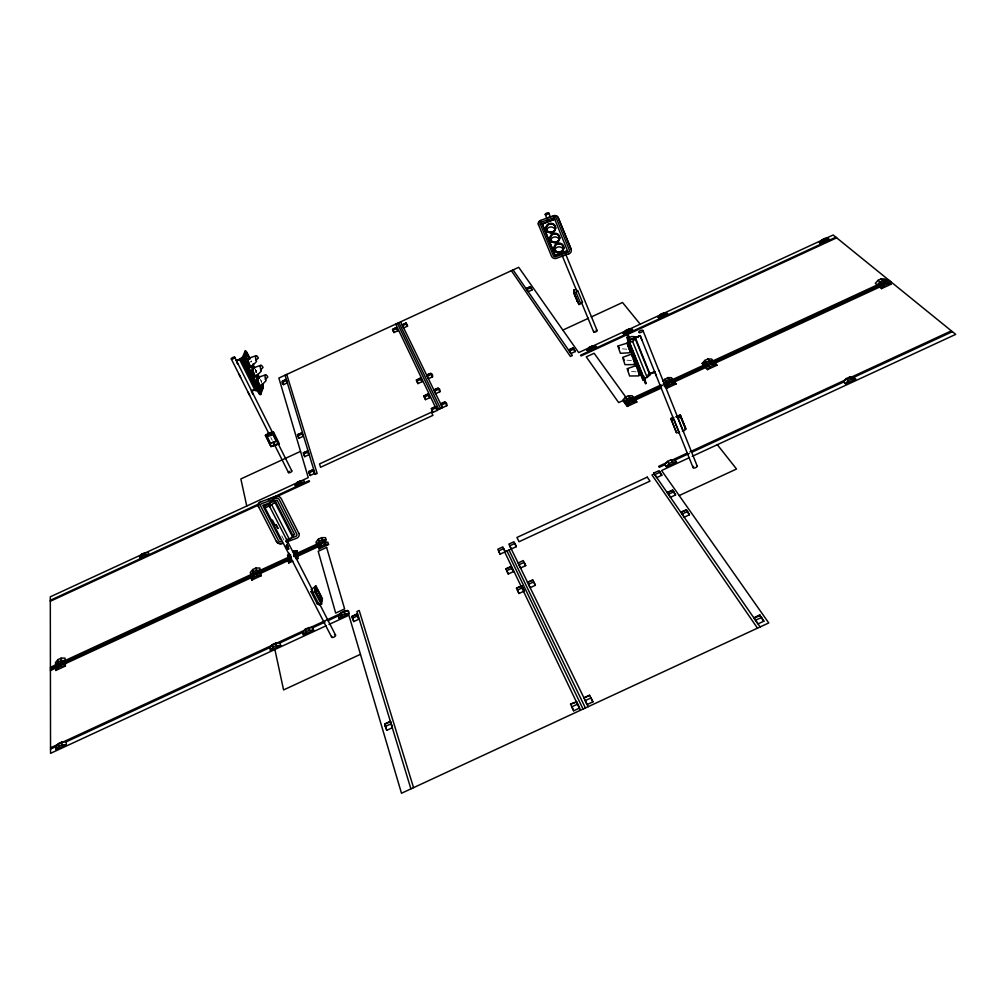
<?xml version="1.0" encoding="UTF-8"?>
<svg xmlns="http://www.w3.org/2000/svg" width="1006" height="1006" viewBox="0 0 1006 1006"><rect width="100%" height="100%" fill="white"/><g stroke="black" fill="none" stroke-linecap="round" stroke-linejoin="round"><path stroke-width="0.75" stroke-dasharray="5 3.75" d="M622.324 348.843L626.801 349.22M626.939 360.186L631.403 360.55M631.529 371.465L635.981 371.843M281.806 535.871L283.931 540.008M270.853 437.522L272.261 440.326M255.348 369.378L256.706 372.107A4.753 1.559 71.1 0 0 255.738 369.856M255.046 369.378L256.543 372.17M260.453 379.451A4.552 1.496 71.2 0 1 261.51 382.368A4.741 1.559 71.2 0 0 260.818 380.079M255.7 369.944A4.565 1.496 71.1 0 1 256.568 372.107M250.28 361.368A4.766 1.572 71 0 1 250.582 362.122M255.348 371.679A4.753 1.572 71.1 0 1 255.612 372.459M251.311 361.016A4.766 1.572 71 0 1 251.613 361.783M251.261 361.079A4.577 1.509 71 0 1 251.55 361.808"/><path stroke-width="1.5" d="M321.392 602.883L321.731 598.822L322.448 598.671L315.985 586.02L315.368 586.234L314.727 591.603L321.228 604.292L322.448 598.671M319.921 599.928L320.574 595.866L316.802 588.472L316.123 592.521L319.292 598.696M320.122 599.853L316.337 592.446L316.802 588.472M314.828 591.78L315.368 586.234M321.845 604.078L315.343 591.39L315.985 586.02M577.532 301.448L577.821 302.051L577.431 301.046M636.433 365.518L627.367 368.636L627.606 370.133L629.618 375.993L638.823 375.917L638.785 374.974M292.645 537.028L292.872 535.456L275.254 500.95L275.003 502.484L292.645 537.028L289.552 539.631L285.867 540.951M287.301 543.165L287.791 539.078M286.773 539.442L286.37 542.121L286.861 539.593M269.683 507.099L270.237 503.063L269.206 503.44L268.765 506.056M631.869 354.024L622.752 357.319L622.84 358.237L625.003 364.675L634.321 364.6L634.208 363.682M269.57 506.999L270.237 503.063M264.565 504.823L264.301 506.358L331.703 637.238M627.254 343.084L618.112 345.951L618.338 347.422L620.362 353.295L629.693 352.779M321.505 600.205L321.027 599.501M321.002 599.35L321.203 598.947M274.135 443.306L273.758 444.275L274.349 443.696M274.537 444.199L274.198 443.596M526.339 288.546L530.288 286.723L532.136 289.891L528.175 291.715L526.339 288.546L530.288 286.723M658.93 370.774L642.947 330.484M649.033 373.817L654.768 371.755L649.122 374.295M640.055 335.979L630.209 339.688L640.306 335.74M255.511 389.9L251.726 390.781L252.896 394.264L251.475 390.68L255.662 389.46M249.651 395.358L248.067 392.202M278.75 444.074L273.255 432.681L265.496 435.233L271.004 446.601L278.75 444.074L273.167 432.894L273.469 431.989L271.633 431.788A1.874 0.717 -26.5 0 1 269.897 432.869A1.874 0.717 -26.5 0 1 268.501 432.857L265.747 435.334L271.268 446.274M276.197 441.32L270.463 443.193L276.197 441.32L272.966 434.743L267.206 436.717L270.463 443.193M271.004 446.601L265.496 435.233M240.648 377.439L239.051 374.27M243.1 358.224L236.498 360.462L237.693 363.983L236.272 360.425L242.999 358.073M236.498 360.462L242.936 358.652M261.56 384.808L262.579 384.455L260.403 390.58L259.385 390.932L260.68 387.247M260.403 390.58L245.25 360.286L247.526 354.301L246.508 354.653L244.219 360.638L259.385 390.932M246.042 355.47L244.345 359.922L258.806 388.819M240.019 360.349L241.943 360.739L257.108 390.994L255.159 390.554L240.019 360.349L240.811 358.287L243.653 356.287M392.365 727.728L390.403 721.289L384.845 723.867L385.285 726.495L386.769 730.318L392.365 727.728L390.403 721.289M568.843 349.937L573.143 347.95L575.269 351.547L570.955 353.546L568.843 349.937L573.143 347.95M141.871 554.13L139.608 556.846L139.809 558.934L142.072 556.205L145.04 554.834L148.737 554.809L148.523 552.734L144.826 552.759L141.871 554.13L142.072 556.205M57.895 659.634L55.519 662.501L55.531 664.979L57.908 662.099L61.077 660.64L65.063 660.565L65.025 658.1L61.052 658.176L57.895 659.634L57.908 662.099M58.172 665.104L55.783 667.984L55.795 670.474L65.39 666.047L65.352 663.558L61.353 663.633L58.172 665.104L58.197 667.594L55.795 670.474M58.524 743.535L55.996 746.578L56.009 749.457L66.308 744.692L66.258 741.824L61.932 741.963L58.524 743.535L58.549 746.402L56.009 749.457M295.135 484.967L297.436 482.226L300.392 480.855L304.026 480.855L304.592 482.779L300.945 482.779L297.977 484.15L295.663 486.891L295.135 484.967L297.675 483.798M252.77 569.509L250.318 572.401L250.796 574.665L253.235 571.76L256.404 570.301L260.315 570.264L259.825 568.013L255.926 568.05L252.77 569.509L253.235 571.76M253.713 574.916L251.249 577.834L251.726 580.122L261.296 575.696L260.805 573.42L256.882 573.458L253.713 574.916L254.191 577.205L251.726 580.122M289.162 553.262L287.527 555.199L288.081 557.425L290.545 554.507M288.156 560.732L290.621 557.814L291.187 560.053L288.709 562.983L288.156 560.732L290.885 559.474M272.412 644.595L269.809 647.675L270.363 650.304L280.636 645.55L280.045 642.935L275.807 643.023L272.412 644.595L272.966 647.223L270.363 650.304M318.462 539.128L315.997 542.033L316.613 544.221L319.078 541.316L322.247 539.845L326.133 539.82L325.491 537.644L321.606 537.669L318.462 539.128L319.078 541.316M320.826 543.73L318.349 546.66L318.977 548.874L328.547 544.447L327.893 542.247L323.995 542.272L320.826 543.73L321.467 545.944L318.977 548.874M305.283 629.203L302.668 632.296L303.309 634.887L313.57 630.133L312.916 627.555L308.691 627.631L305.283 629.203L305.925 631.793L303.309 634.887M340.908 612.742L338.28 615.835L338.997 618.376L349.271 613.622L348.516 611.095L344.304 611.17L340.908 612.742L341.638 615.282L338.997 618.376M586.951 350.088L589.353 347.309L592.295 345.938L595.829 345.989L597.011 347.611L593.477 347.573L590.522 348.931L588.12 351.723L586.951 350.088L589.491 348.919M623.242 333.313L625.657 330.521L628.599 329.163L632.12 329.214L633.39 330.798L629.857 330.748L626.901 332.118L624.487 334.91L623.242 333.313L625.782 332.143M658.125 317.192L660.552 314.4L663.495 313.042L667.003 313.092L668.336 314.639L664.828 314.589L661.873 315.959L659.446 318.751L658.125 317.192L660.665 316.022M661.068 384.908L624.135 401.998L626.713 399.042L629.857 397.584L633.617 397.609L632.271 395.76L628.511 395.735L625.367 397.181L622.802 400.137L627.291 406.399L636.836 401.985L635.465 400.124L631.693 400.099L628.524 401.557L625.946 404.525L628.662 403.268M627.291 406.399L629.882 403.431L633.051 401.96L636.836 401.985M662.803 381.048L667.67 377.627L671.404 377.665L672.851 379.463L669.103 379.438L665.947 380.884L663.356 383.852L888.386 279.781M665.192 386.467L667.795 383.487L670.952 382.029L674.712 382.066L676.17 383.89L666.626 388.303L665.192 386.467L667.909 385.21M666.626 388.303L669.242 385.323L672.41 383.852L676.17 383.89M702.163 363.43L704.766 360.462L707.91 359.016L711.632 359.054L713.166 360.814L709.431 360.777L706.287 362.235L703.684 365.203L702.163 363.43L704.866 362.185M708.538 364.826L705.923 367.806L707.457 369.604L717.001 365.191L715.442 363.405L711.707 363.367L708.538 364.826L710.073 366.612L713.241 365.153L717.001 365.191M667.481 461.402L664.74 464.546L666.274 466.709L676.51 461.98L674.951 459.817L670.876 459.83L667.481 461.402L669.028 463.565L666.274 466.709M707.457 369.604L710.073 366.612M819.45 242.635L821.927 239.818L824.87 238.447L828.315 238.535L830 239.918L826.555 239.843L823.6 241.201L821.122 244.03L819.45 242.635L821.977 241.465M877.987 280.36L875.321 283.352L877.245 284.937L879.898 281.944L883.042 280.485L886.714 280.561L884.777 278.976L881.118 278.914L877.987 280.36L879.898 281.944M846.247 378.608L843.43 381.777L845.417 383.739L855.641 379.01L853.629 377.061L849.63 377.036L846.247 378.608L848.247 380.557L851.642 378.985L855.641 379.01M845.417 383.739L848.247 380.557M882.287 284.019L879.609 287.024L881.545 288.621L891.065 284.22L889.103 282.623L885.431 282.56L882.287 284.019L884.224 285.603L887.38 284.145L891.065 284.22M881.545 288.621L884.224 285.603M321.09 599.664L321.065 599.337M255.851 360.349L258.328 357.998A4.577 1.496 71 0 0 255.713 356.086A4.577 1.496 71 0 0 256.543 361.506L251.928 366.285A4.577 1.509 71 0 0 253.185 363.707M260.604 369.906L263.031 367.467A4.565 1.484 71.1 0 0 260.479 365.681A4.565 1.484 71.1 0 0 261.321 371.113L256.706 375.854A4.565 1.496 71.1 0 0 258.039 373.943M265.345 379.425L267.772 376.999A4.565 1.484 71.2 0 0 265.232 375.238A4.565 1.484 71.2 0 0 266.074 380.67L261.472 385.373A4.552 1.496 71.2 0 0 262.805 384.066M578.991 304.428L582.449 302.215L577.846 291.061A1.874 0.717 -22.6 0 1 577.016 290.193M574.325 293.186L579.066 304.667L573.797 293.375L577.846 291.061M273.858 443.533L274.21 444.287M647.16 377.439L649.863 375.012L649.423 372.698L634.937 336.746L631.718 336.52L628.75 337.601L629.618 342.48L644.192 378.507L647.16 377.439L632.611 341.386L635.352 338.984L634.937 336.746M351.937 616.515L357.205 613.974L358.802 619.231L353.76 621.57L352.452 618.262L351.937 616.515L357.205 613.974M269.394 505.968L275.003 502.484M682.395 431.134A2.226 1.019 -21.4 0 1 683.162 431.31L685.639 429.399L685.413 428.393M683.187 431.335L678.069 418.521L680.521 416.585L680.308 415.591L685.627 428.191M288.219 546.962L286.785 544.661M321.153 604.002L319.116 604.719L317.267 603.927L311.03 591.566A2.238 1.019 -27.5 0 0 312.376 590.044A2.238 1.019 -27.5 0 0 311.206 589.428L315.444 586.523M317.267 603.927L317.343 603.877A2.226 1.031 -27.6 0 0 318.21 603.21M288.232 546.849L286.861 544.674M50.413 670.662L58.511 666.714M548.735 217.359L547.842 217.686M297.575 434.605L302.001 432.844L303.083 436.378L298.933 438.302L297.575 434.605L298.933 438.302M297.877 434.743L302.001 432.844M416.308 380.029L420.445 378.118L422.118 381.664L417.968 383.588L416.409 380.255M430.832 373.264C420.181 379.652 433.573 368.485 432.53 376.797L428.38 378.709L427.236 376.269L431.373 374.358L432.53 376.797M417.779 379.627L420.445 378.118M297.927 435.787L302.064 433.875L301.712 432.693M300.53 451.38L240.862 478.944L246.772 506.018M562.857 330.081L588.435 318.261M591.277 316.953L622.525 302.504L640.206 324.184M438.138 388.077C427.261 394.566 440.98 383.173 439.886 391.724L435.661 393.673L434.491 391.158L438.704 389.221L439.886 391.724M423.815 395.962L428.028 394.012L429.751 397.672L425.525 399.634L423.891 396.175L428.028 394.012M303.322 452.851L307.836 451.015L308.968 454.712L304.73 456.674L303.322 452.851L307.836 451.015M303.686 454.083L307.924 452.134L307.547 450.902M444.992 401.96C433.875 408.537 447.909 396.917 446.777 405.695L436.906 410.259L395.698 324.108M431.297 408.562L435.585 406.587L437.359 410.347L433.058 412.322L431.373 408.75L435.585 406.587M308.729 471.562L313.331 469.639L314.513 473.512L310.175 475.511L308.729 471.562L310.175 475.511M569.61 351.044L573.91 349.044M310.1 471.135L313.331 469.639M309.106 472.845L313.432 470.846L313.042 469.563M50.3 600.305L259.385 503.666M267.923 499.718L309.169 480.654L309.433 481.522L272.412 498.624M835.885 237.202L580.537 355.231L581.053 355.973L836.652 237.831M50.313 601.286L259.598 504.547M294.305 552.068L297.022 550.81L297.6 553.023L293.702 553.048L293.136 550.835L297.022 550.81M624.21 400.023L618.665 402.589L586.259 356.891L594.106 353.257L626.072 397.483M50.413 667.343L290.96 556.092M293.513 554.91L326.133 539.82M50.413 668.462L291.212 557.085M294.066 555.777L325.403 541.278M624.739 402.84L889.266 280.485M50.413 669.455L291.438 557.978M294.293 556.658L321.392 544.133M625.267 403.582L660.854 387.121M665.129 385.147L890.046 281.127M63.453 664.551L253.198 576.79M258.907 574.149L288.86 560.292M295.99 556.997L321.077 545.403M625.87 404.425L628.725 403.104M633 401.13L661.495 387.951M664.35 386.631L667.192 385.311M672.901 382.67L708.526 366.197M714.222 363.568L882.375 285.792M888.072 283.151L890.926 281.843M58.197 667.594L61.379 666.123L65.39 666.047M321.467 545.944L324.649 544.472L328.547 544.447M254.191 577.205L257.373 575.734L261.296 575.696M288.709 562.983L292.809 561.084M50.526 747.81L347.472 610.378L347.812 611.51M668.6 461.741L658.653 466.344L659.332 467.325L665.029 464.684M671.442 460.421L687.073 453.19M689.915 451.883L951.374 330.861M50.539 749.105L56.223 746.477M66.182 741.862L269.583 647.726M279.542 643.111L303.724 631.919M312.25 627.97L325.051 622.048M327.906 620.727L340.833 614.653M674.988 460.082L689.211 453.492M692.053 452.172L844.273 381.727M852.799 377.778L952.38 331.678M669.028 463.565L672.436 461.993L676.51 461.98M58.549 746.402L61.957 744.83L66.308 744.692M305.925 631.793L309.345 630.209L313.57 630.133M341.638 615.282L345.045 613.698L349.271 613.622M272.966 647.223L276.386 645.638L280.636 645.55M653.661 473.072L659.068 470.695L660.112 472.179L661.797 475.26L656.78 477.586L653.661 473.072L760.121 626.939M326.133 625.782L50.539 753.343L50.3 596.822L308.264 477.599L278.876 378.042L518.719 267.307L578.689 352.603L833.169 234.989L955.7 334.369L692.241 456.322M328.987 624.462L348.919 615.244L401.482 793.256L768.735 622.94L661.583 470.519L689.45 457.617M654.24 473.914L651.989 474.958L757.48 628.159M655.095 474.505L660.112 472.179M500.12 554.168L497.794 549.238L502.811 546.924L505.163 551.829L503.654 548.622L498.624 550.948L500.12 554.168L516.317 546.66L514.795 543.466L509.765 545.793L511.274 548.999M588.233 706.64L508.885 544.108L513.915 541.781L516.317 546.66M352.452 618.262L357.495 615.923L356.967 614.188M672.725 490.199L667.179 492.6L672.725 490.199L675.567 494.939L670.436 497.316L667.607 492.575M505.88 568.868L511.086 566.617L505.88 568.868L508.294 573.998L513.437 571.609L511.891 568.315L506.747 570.691L508.294 573.998M668.688 494.135L673.819 491.758M525.685 565.636L520.53 568.025L518.983 564.731L524.113 562.354L525.685 565.636L523.17 560.568L518.153 563.046M679.188 495.556L736.53 469.01L717.328 444.715M360.45 654.315L283.579 689.927L274.877 649.511M532.765 579.997L527.534 582.411L532.765 579.997L535.368 585.278L530.112 587.718L528.515 584.323L533.758 581.896L535.368 585.278M516.468 588.17L521.812 585.907L516.468 588.17L518.995 593.502L524.252 591.063L522.655 587.667L517.411 590.107L518.995 593.502M686.482 509.866L680.785 512.268L686.482 509.866L689.437 514.758L684.193 517.185L681.251 512.28M682.382 513.915L687.626 511.488M384.644 724.358L390.215 721.78M385.285 726.495L390.869 723.918M759.593 615.068L753.771 617.759L758.021 623.896L763.868 621.18L759.593 615.068L763.868 621.18M754.487 618.049L760.322 615.332M570.54 704.125L576.627 701.886L570.54 704.125L573.684 710.789L579.557 708.061L577.683 704.087L571.823 706.803L573.684 710.789M589.629 695.272L583.794 697.975L589.629 695.272L592.886 701.886L587.014 704.602L585.14 700.629L591 697.913L592.886 701.886M755.896 620.073L761.731 617.37M407.543 326.145L406.487 323.919L402.614 325.705L403.67 327.943L407.543 326.145L406.022 322.964L402.262 325.051M392.466 329.339L396.326 327.554L397.835 330.748L393.962 332.546L392.591 329.641L396.326 327.554M403.557 324.46L406.022 322.964M282.221 381.299C293.299 377.652 277.719 380.255 283.466 384.632L287.351 382.846L286.094 379.514M282.535 382.343L286.408 380.545M526.981 289.476L530.942 287.653M640.105 336.218L640.231 335.539L641.778 339.764M568.906 253.764L556.469 258.303A3.798 3.508 -3.3 0 1 551.565 256.316L538.6 224.992A3.823 3.559 -2.7 0 1 540.8 220.364L553.325 215.8A3.835 3.571 -3.9 0 1 558.28 217.824L571.131 249.199M548.798 220.729L547.905 221.043L548.874 220.892M542.171 223.76L554.696 219.195L567.585 250.997L555.136 255.486L542.171 223.76L555.136 255.486M542.184 224.187L554.696 219.195M627.115 337.299L628.385 336.834L629.555 343.398L644.142 379.451L642.872 379.916L628.272 343.863L627.115 337.299L628.272 340.166M630.284 339.877L640.093 335.815M630.209 339.688L640.181 335.702M629.618 342.48L632.611 341.386M628.272 343.863L629.555 343.398M270.048 502.12L274.361 500.56M270.337 503.252L269.206 503.44M555.123 255.046L566.189 251.06M649.021 374.043L654.629 372.019L647.701 375.024M656.365 375.993L654.768 371.755M291.866 535.72L294.733 534.689L277.128 500.171L262.742 505.377L280.448 539.807M289.917 538.537L295.902 536.374A2.238 1.937 7.1 0 0 296.871 534.199L279.039 499.19A2.264 1.962 8.3 0 0 276.474 498.259L261.547 503.666A2.264 1.962 8.9 0 0 260.592 505.88L278.549 540.763A2.238 1.924 7.7 0 0 281.089 541.681L281.429 541.58M286.559 541.983L296.556 538.285A4.489 3.873 7.1 0 0 298.82 533.23M574.225 289.879L573.797 293.375M574.237 289.954L575.985 289.326M673.567 417.767L670.813 418.748L673.504 417.477M676.246 416.497L680.37 415.038L685.702 428.493M676.309 416.798L680.37 415.038M670.889 418.936L673.731 417.918M676.359 416.987L680.509 415.516M310.942 591.603L312.791 592.383L315.343 591.39M236.523 360.525L242.836 358.501M248.645 358.249L256.002 355.747M244.219 360.638L245.25 360.286M253.424 367.831L260.768 365.341M258.19 377.363L265.521 374.898M251.324 391.12L255.348 389.762M265.584 435.384L273.343 432.844M265.408 435.51L273.167 432.957M271.192 446.111L278.599 443.696L278.888 442.791L273.469 431.989M271.092 446.324L278.838 443.797M627.367 368.636L628.26 370.057M293.79 556.343L297.701 556.318L298.279 558.556L295.663 558.569M618.112 345.951L619.331 348.101M674.385 419.59A2.226 1.006 -21.5 0 0 674.171 419.904L671.304 419.854L671.09 418.861L676.032 431.587M670.75 418.446L676.447 432.643L679.302 432.706A2.226 1.019 -21.4 0 1 679.515 432.391M881.118 278.914L883.042 280.485M885.431 282.56L887.38 284.145M824.87 238.447L826.555 239.843M821.927 239.818L823.6 241.201M640.394 336.205L693.084 467.627M658.905 370.359L697.12 465.879M678.069 418.521L678.031 418.496A2.226 1.006 -21.5 0 0 677.704 418.37M849.63 377.036L851.642 378.985M639.967 375.313L640.055 374.509M635.377 364.009L635.566 363.669M636.66 365.492L636.471 365.832M632.258 352.528L629.429 345.863M707.91 359.016L709.431 360.777M711.707 363.367L713.241 365.153M627.392 342.581L627.342 343.524M704.766 360.462L706.287 362.235M663.495 313.042L664.828 314.589M660.552 314.4L661.873 315.959M667.67 377.627L669.103 379.438M670.952 382.029L672.41 383.852M628.599 329.163L629.857 330.748M664.526 379.086L665.947 380.884M667.795 383.487L669.242 385.323M625.657 330.521L626.901 332.118M321.417 599.06L321.669 600.167L321.555 599.325M592.295 345.938L593.477 347.573M628.511 395.735L629.857 397.584M631.693 400.099L633.051 401.96M670.876 459.83L672.436 461.993M589.353 347.309L590.522 348.931M625.367 397.181L626.713 399.042M628.524 401.557L629.882 403.431M530.187 287.087L532.136 289.891M572.955 348.227L575.269 351.547M659.446 471.889L661.797 475.26M672.285 490.236L675.567 494.939M686.004 509.853L689.437 514.758M513.085 269.91L572.339 355.546L570.402 356.438L511.362 270.702M641.3 375.062L637.766 365.643M632.196 354.275L631.881 354.489M630.586 352.326L631.051 352.515M634.975 363.267L635.251 363.895M639.552 374.597L640.143 374.961M639.841 375.213L639.3 374.031M630.36 351.886L630.649 352.515M260.856 501.717A4.527 3.936 8.9 0 0 258.643 506.873L276.348 541.379A4.489 3.861 7.7 0 0 282.271 543.504M268.828 504.924L312.552 590.233M319.719 604.216L335.488 634.987M312.791 592.383L319.116 604.719M272.349 519.976L275.179 525.484M316.601 588.548L321.832 598.998M271.859 505.075L289.552 539.631M298.807 533.343L281.252 498.674A4.527 3.949 8.3 0 0 275.254 496.499L260.843 501.831A4.527 3.936 8.9 0 0 258.617 506.974M234.7 357.218L272.048 431.574M276.99 441.395L291.79 470.858M231.305 358.966L268.728 433.322M274.387 444.539L288.508 472.594M249.878 358.425L247.149 352.943A3.81 1.258 70.9 0 0 244.911 351.446L242.446 357.482A3.835 1.27 70.9 0 0 243.389 362.424L258.58 392.742A3.798 1.258 71.3 0 0 260.793 394.151L263.132 387.951A3.772 1.245 71.2 0 0 262.553 383.94M253.298 365.266L254.656 368.007M258.077 374.848L259.447 377.59M249.714 358.476L246.986 353.005A3.81 1.258 70.9 0 0 244.735 351.509M252.996 365.266L254.493 368.058M257.788 374.861L259.271 377.64M249.576 359.305L245.892 352.842L243.389 359.167A1.911 0.629 70.9 0 0 243.792 361.28L259.045 391.762C260.969 395.534 263.119 386.618 262.05 384.367M257.75 375.691L259.12 378.419M400.69 321.807L442.489 407.682L441.282 405.116L445.57 403.129L446.777 405.695M398.954 322.599L440.553 408.574M508.998 550.056L585.404 707.96M397.42 323.316L438.83 409.367M506.986 550.986L583.052 709.054M521.699 585.744L524.252 591.063M576.375 701.421L579.557 708.061M504.71 552.03L580.412 710.274M510.998 566.504L513.437 571.609M636.295 362.99L633.516 355.608M630.083 351.308L630.41 352.062M635.025 363.443L634.409 362.034M437.359 410.347L436.151 407.77L431.863 409.756L433.058 412.322M429.751 397.672L428.569 395.157L424.343 397.106L425.525 399.634M422.118 381.664L420.973 379.224L416.836 381.136L417.968 383.588M397.835 330.748L396.779 328.509L392.918 330.295L393.962 332.546M623.657 358.765L624.223 360.098M630.133 351.459L629.14 349.019M634.748 362.852L634.094 361.267M638.999 373.364L639.338 374.182M628.247 335.966L627.631 334.721L629.492 343.612M644.305 380.369L644.896 381.563L644.393 378.621M638.684 372.597L639.036 373.49M545.227 214.441L547.025 218.805M561.964 255.071L576.916 291.35M581.707 302.957L593.666 331.967M576.149 292.645L580.751 303.812M548.735 212.945L550.534 217.296M565.447 253.587L597.086 330.521M629.416 337.765L627.04 332.533L629.203 337.84M628.75 337.601L630.485 341.902M302.064 433.875L303.083 436.378M635.352 338.984L649.863 375.012M307.924 452.134L308.968 454.712M313.432 470.846L314.513 473.512M674.171 419.904L679.302 432.706M680.521 416.585L685.639 429.399M630.108 345.221L629.517 343.826M629.63 344.09L645.852 383.613L644.859 377.715M357.495 615.923L358.802 619.231M638.357 371.767L638.709 372.698M634.107 361.355L633.44 359.557M638.37 371.83L636.848 367.416M629.14 349.082L628.146 346.328M629.693 344.165L626.839 332.609L629.278 343.687L645.651 383.688L644.645 377.791M633.428 359.582L632.497 356.866M627.87 345.448L628.197 346.378M629.14 344.995L628.7 343.474M632.246 356.061L632.548 356.954M627.92 345.548L627.417 343.939M286.748 374.408L317.154 473.486L315.205 474.392L285.025 375.213M413.554 787.66L359.192 610.479L356.941 611.522L410.901 788.88M282.535 381.513L283.466 384.632M384.845 723.867L386.769 730.318M303.623 452.964L304.73 456.674M352.188 616.301L353.76 621.57M325.114 540.285L325.957 543.139M344.304 611.17L345.045 613.698M323.995 542.272L324.649 544.472M321.606 537.669L322.247 539.845M636.899 367.53L636.484 366.109M632.309 356.187L631.894 354.753M300.392 480.855L300.945 482.779M297.436 482.226L297.977 484.15M636.71 366.85L636.396 365.631M633.315 354.892L633.038 353.508M632.108 355.508L631.793 354.288M308.691 627.631L309.345 630.209M627.266 343.348L627.493 344.09M275.807 643.023L276.386 645.638M255.926 568.05L256.404 570.301M256.882 573.458L257.373 575.734M676.233 431.637L676.447 432.643M643.727 375.993L644.192 378.507M642.117 375.854L642.872 379.916M144.826 552.759L145.04 554.834M574.162 289.715L574.388 293.35M553.061 218.717L553.086 219.71M61.353 663.633L61.379 666.123M61.052 658.176L61.077 660.64M61.932 741.963L61.957 744.83M696.58 465.539A2.201 1.044 -21.3 0 1 696.592 467.098A2.201 1.044 -21.3 0 1 693.637 467.966A2.201 1.044 -21.3 0 1 693.624 466.407M595.954 330.295A1.861 0.755 -22.4 0 1 596.96 331.049A1.861 0.755 -22.4 0 1 594.521 332.231A1.861 0.755 -22.4 0 1 593.942 331.276M554.96 249.89A4.766 4.401 -3.7 0 1 556.683 243.666A4.766 4.401 -3.7 0 1 563.285 245.565A4.766 4.401 -3.7 0 1 560.795 251.563M550.886 240.032A4.779 4.426 -3.6 0 1 552.608 233.782A4.779 4.426 -3.6 0 1 559.223 235.681A4.779 4.426 -3.6 0 1 556.733 241.717M555.941 241.943A4.779 4.426 -3.6 0 1 554.281 242.018M568.906 253.826A3.81 3.521 -4.3 0 0 571.131 249.274L558.28 217.9A3.835 3.571 -3.9 0 0 553.325 215.875M538.6 225.055A3.823 3.559 -2.7 0 1 540.8 220.44M546.799 230.123A4.791 4.452 -3.4 0 1 549.54 223.445A4.791 4.452 -3.4 0 1 555.614 227.746A4.791 4.452 -3.4 0 1 549.377 231.958M582.449 302.215A1.874 0.729 -22.5 0 1 582.046 302.265M334.432 634.736A2.213 1.056 -27.7 0 1 335.438 635.893A2.213 1.056 -27.7 0 1 332.76 637.477A2.213 1.056 -27.7 0 1 331.766 636.333M282.284 543.403A4.489 3.861 7.7 0 1 276.373 541.266M291.35 470.657A1.861 0.755 -26.6 0 1 291.224 471.927A1.861 0.755 -26.6 0 1 288.747 472.757A1.861 0.755 -26.6 0 1 289.313 471.349M257.134 375.024A4.753 1.559 71.1 0 1 255.348 376.03A4.753 1.559 71.1 0 1 252.971 370.56A4.753 1.559 71.1 0 1 253.94 367.655M257.046 374.898A4.565 1.496 71.1 0 1 255.335 375.879A4.565 1.496 71.1 0 1 253.059 370.623A4.565 1.496 71.1 0 1 253.977 367.831M260.717 385.876A4.741 1.559 71.2 0 1 257.222 382.393A4.741 1.559 71.2 0 1 258.001 377.728M261.874 384.518A4.741 1.559 71.2 0 1 259.862 385.273A4.741 1.559 71.2 0 1 257.637 379.161A4.741 1.559 71.2 0 1 259.385 377.715M261.749 384.946A4.552 1.496 71.2 0 1 259.623 384.808A4.552 1.496 71.2 0 1 257.712 379.061A4.552 1.496 71.2 0 1 259.397 377.879M262.39 383.99A3.772 1.245 71.2 0 1 262.956 388.002M242.609 357.432A3.835 1.27 70.9 0 0 243.565 362.361L258.756 392.692A3.798 1.258 71.3 0 0 260.956 394.088M255.813 376.709A4.753 1.572 71.1 0 1 252.204 372.057A4.753 1.572 71.1 0 1 253.613 368.536M251.211 366.825A4.766 1.572 71 0 1 247.652 363.254A4.766 1.572 71 0 1 248.469 358.639M252.368 365.467A4.766 1.572 71 0 1 250.318 366.171A4.766 1.572 71 0 1 248.08 360.022A4.766 1.572 71 0 1 249.865 358.626M252.28 365.354A4.577 1.509 71 0 1 250.318 366.021A4.577 1.509 71 0 1 248.155 360.123A4.577 1.509 71 0 1 249.878 358.79M555.136 230.047L554.922 230.525A4.602 4.276 -3.4 0 1 548.723 232.373L546.409 232.21A4.615 4.288 -3.4 0 1 549.54 227.167A4.615 4.288 -3.4 0 1 555.174 229.594L555.136 230.047M559.223 239.969L558.996 240.447A4.59 4.25 -3.6 0 1 552.81 242.283L550.521 242.144A4.602 4.263 -3.5 0 1 553.652 237.139A4.602 4.263 -3.5 0 1 559.273 239.554L559.223 239.969M563.285 249.84L563.058 250.318A4.577 4.225 -3.7 0 1 556.884 252.141L554.62 252.053A4.59 4.238 -3.6 0 1 557.739 247.061A4.59 4.238 -3.6 0 1 563.347 249.463L563.285 249.84M288.722 548.886C284.56 550.169 286.106 539.82 288.722 548.886M431.436 412.209L319.531 463.929L320.574 467.287L432.92 415.365L431.436 412.209M326.61 547.415L318.198 551.301L335.677 613.094L344.63 608.944L326.61 547.415M647.273 477.133L516.933 537.468L519.058 541.718L649.989 481.12L647.273 477.133M541.542 222.075L541.266 222.2A1.911 1.773 -2.7 0 0 540.323 224.187L553.451 255.889A1.899 1.748 -3.3 0 0 555.564 256.744L568.465 252.091A1.899 1.76 -4.3 0 0 569.421 250.142L556.381 218.34A1.911 1.786 -3.9 0 0 554.256 217.472L541.542 222.075M276.134 524.843L278.008 528.49L276.134 524.843M574.615 294.456L577.381 301.146L574.615 294.456M639.753 332.609A2.276 0.931 -21.8 0 0 643.01 330.723A2.276 0.931 -21.8 0 0 639.841 330.861A2.276 0.931 -21.8 0 0 639.753 332.609M545.944 214.643A1.911 0.666 -22.8 0 0 548.748 213.121A1.911 0.666 -22.8 0 0 546.245 213.322A1.911 0.666 -22.8 0 0 545.944 214.643M556.871 251.701A4.577 4.225 -3.7 0 0 563.574 247.74A4.577 4.225 -3.7 0 0 556.57 244.383A4.577 4.225 -3.7 0 0 556.871 251.701M556.783 251.865A4.766 4.401 -3.7 0 0 563.762 247.728A4.766 4.401 -3.7 0 0 556.469 244.232A4.766 4.401 -3.7 0 0 556.783 251.865M552.709 242.006A4.779 4.426 -3.6 0 0 559.701 237.856A4.779 4.426 -3.6 0 0 552.382 234.335A4.779 4.426 -3.6 0 0 552.709 242.006M552.797 241.842A4.59 4.25 -3.6 0 0 559.512 237.856A4.59 4.25 -3.6 0 0 552.483 234.486A4.59 4.25 -3.6 0 0 552.797 241.842M548.622 232.097A4.791 4.452 -3.4 0 0 555.626 227.934A4.791 4.452 -3.4 0 0 548.283 224.401A4.791 4.452 -3.4 0 0 548.622 232.097M548.71 231.946A4.59 4.276 -3.4 0 0 555.438 227.934A4.59 4.276 -3.4 0 0 548.396 224.552A4.59 4.276 -3.4 0 0 548.71 231.946M265.936 507.364A2.289 0.943 -27.2 0 0 268.929 505.15A2.289 0.943 -27.2 0 0 265.71 505.666A2.289 0.943 -27.2 0 0 265.936 507.364M232.072 359.104A1.911 0.666 -26.3 0 0 234.738 357.382A1.911 0.666 -26.3 0 0 232.185 357.796A1.911 0.666 -26.3 0 0 232.072 359.104"/></g></svg>
